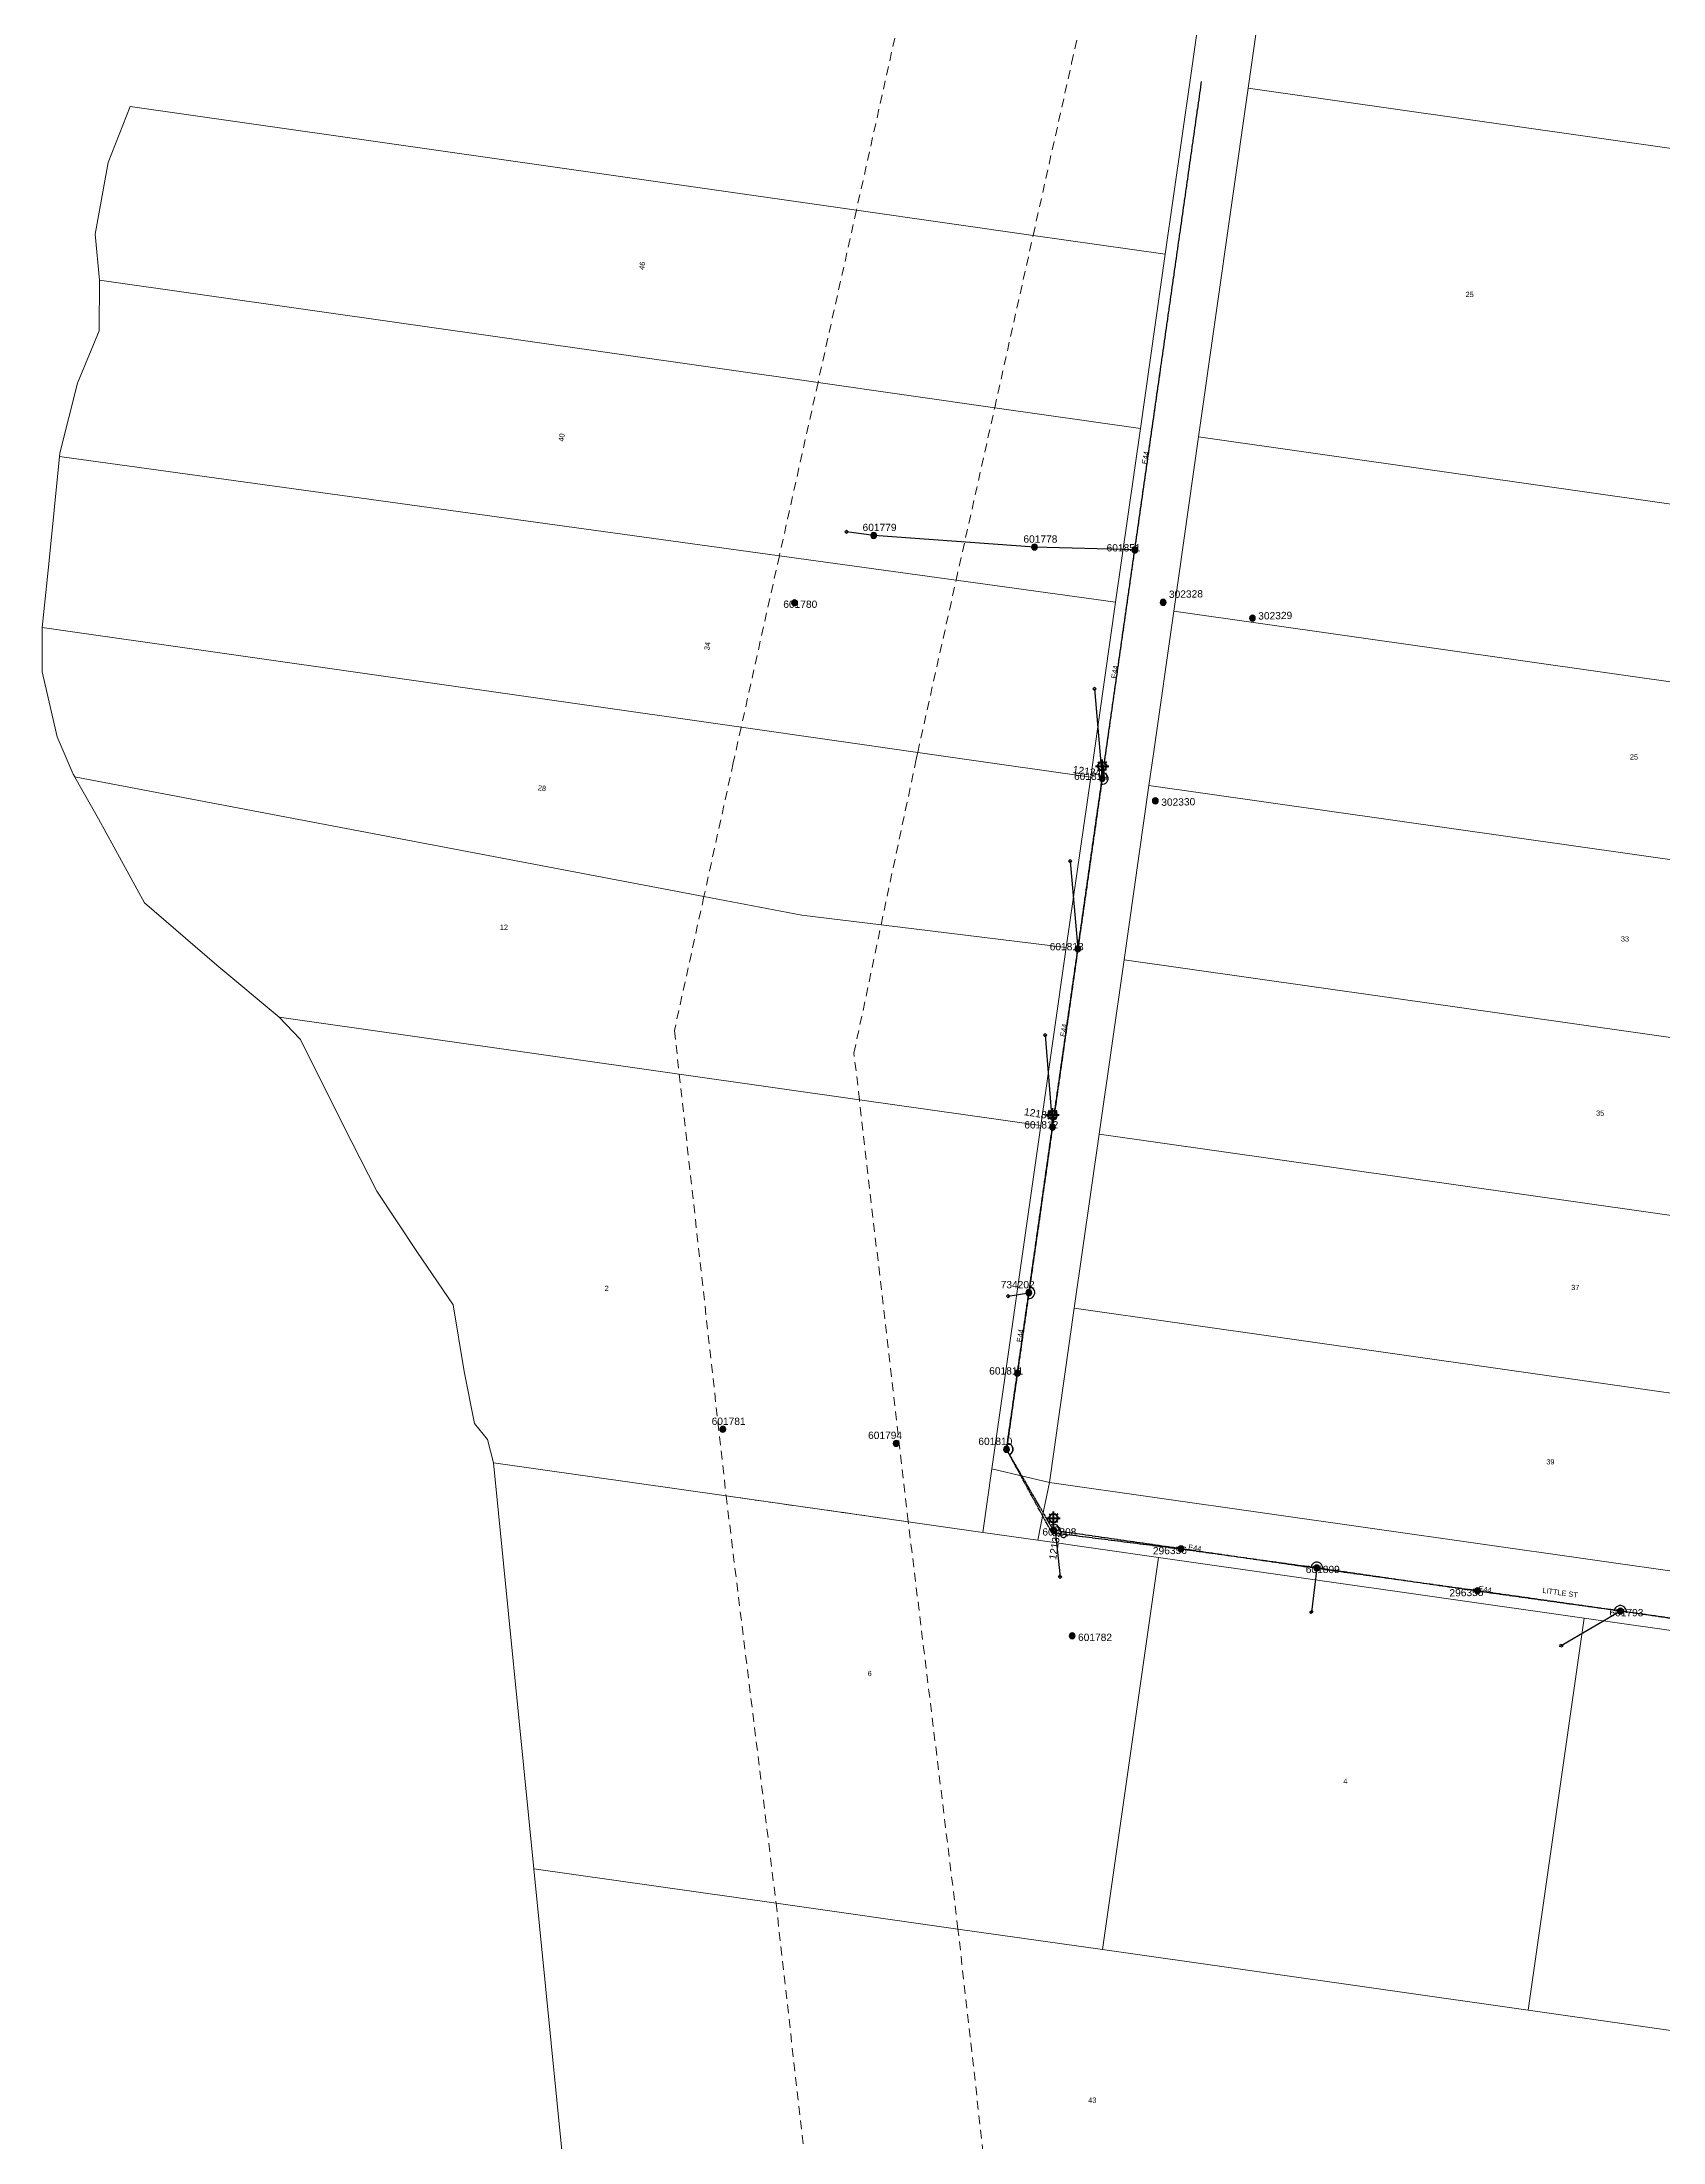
# Model space of a CAD drawing. Header units: metres. Extents: x 368 to 298975, y 411 to 6243625.
# Drawn here: x 295431 to 295986, y 6242274 to 6242994 of the extents above; entities that cross this region are included whole.
import ezdxf
from ezdxf.enums import TextEntityAlignment as Align

# ---------------------------------------------------------------- set-up
doc = ezdxf.new("R2010")
doc.units = ezdxf.units.M
doc.linetypes.add('Cable Exist OH', pattern=[1, 1, 0])
doc.linetypes.add('Dash', pattern=[5, 3, -2])
doc.layers.get('0').update_dxf_attribs({"color": 6})
for name, color, linetype, lineweight in [('Cadastre Easements_SP_EXT', 9, 'Continuous', 5), ('Cadastre Land Parcels_SP_EXT', 250, 'Continuous', 5), ('Cadastre Roads_SP_EXT', 250, 'Continuous', 5)]:
    doc.layers.add(name, color=color, linetype=linetype, lineweight=lineweight)
for name, color, linetype in [('Equip_SP_LV_EXT', 7, 'Continuous'), ('Equip_SP_SL_EXT', 7, 'Continuous'), ('Mains_HV_EXT', 7, 'Continuous'), ('Mains_LV_EXT', 7, 'Continuous'), ('Services_SP_EXT', 7, 'Continuous'), ('SupportsOH_SP_TR_HV_LV_SL_EXT', 7, 'Continuous')]:
    doc.layers.add(name, color=color, linetype=linetype)
doc.styles.add('iecARIAL', font='arial.ttf', dxfattribs={"height": 2})
doc.styles.add('POLE_LABEL', font='arial.ttf')
doc.styles.get("Standard").update_dxf_attribs({"font": 'arial.ttf'})

# ---------------------------------------------------------------- blocks, each defined once
blk = doc.blocks.new('LV_OH_LINKS_OPEN_EXT')
for p, q in [((-0.17, 4.97), (-0.17, 5.46)), ((-0.17, 3), (-0.17, 2.5)), ((0.17, 4.97), (0.17, 5.46)), ((0.17, 3), (0.17, 2.5))]:
    blk.add_line(p, q)
blk.add_lwpolyline([(0, 2.99, 1), (0, 4.98, 1)], format="xyb", close=True)
at = {"flags": 9}
for tag, p in [('ACTUAL_STATUS', (0, 0)), ('CONSTRUCTED_VOLTAGE', (0, -0.2)), ('OPERATING_VOLTAGE', (0, -0.6)), ('ORIENTATION', (0, -0.8)), ('OWNED_BY', (0, -1)), ('STATE', (0, -1.2)), ('SWITCH_TYPE', (0, -1.4)), ('NO_PHASES', (0, -0.4)), ('USAGE', (0, -1.6)), ('LEGEND', (0, -1.8)), ('NOTES', (0, -2))]:
    blk.add_attdef(tag, text='', height=0.2, dxfattribs=at).set_placement(p, align=Align.MIDDLE_LEFT)
at = {"flags": 1}
blk.add_attdef('Z', (0, 0), '', height=0.2, dxfattribs=at)
blk = doc.blocks.new('SL_LANTERN_EXT')
at = {"lineweight": 40}
for p, q in [((-2.25, 4.22), (2.25, 4.22)), ((-1.46, 5.68), (-1.06, 5.28)), ((-1.46, 2.76), (-1.06, 3.16)), ((0, 1.97), (0, 6.47)), ((0, 0), (0, 2.72)), ((1.46, 5.68), (1.06, 5.28)), ((1.46, 2.76), (1.06, 3.16))]:
    blk.add_line(p, q, dxfattribs=at)
blk.add_circle((0, 4.22), 1.5, dxfattribs=at)
at = {"style": 'iecARIAL', "flags": 8}
blk.add_attdef('ASSET_NUM', (1.5, 1.5), '', height=2.5, dxfattribs=at)
for tag, p, height, flags in [('OPERATING_VOLTAGE', (0.98, -1.65), 0.2, 9), ('ORIENTATION', (0.98, -1.85), 0.2, 9), ('OWNED_BY', (0.98, -2.05), 0.2, 9), ('STATE', (0.98, -2.25), 0.2, 9), ('CONSTRUCTED_VOLTAGE', (0.98, -0.65), 0.2, 9), ('CONTROL_TYPE', (0.98, -0.85), 0.2, 9), ('LANTERN_PURPOSE', (0.98, -1.05), 0.2, 9), ('LANTERN_TYPE', (0.98, -1.25), 0.2, 9), ('NO_PHASES', (0.98, -1.45), 0.2, 9), ('USAGE', (0.98, -2.45), 0.2, 9), ('CEXIST', (0.98, -2.65), 0.2, 9), ('CNEW', (0.98, -2.85), 0.2, 9), ('CNUMBER', (0.98, -3.05), 0.2, 9), ('CREMOVE', (0.98, -3.25), 0.2, 9), ('CREPLACE', (0.98, -3.45), 0.2, 9), ('LKINGHEIGHT', (0.98, -3.65), 0.2, 9), ('LBRACKET', (0.98, -3.85), 0.2, 9), ('LBRACKETVOCAB', (0.98, -4.05), 0.2, 9), ('LCATEGORY', (0.98, -4.25), 0.2, 9), ('LCHARGE1', (0.98, -4.45), 0.2, 9), ('LCHARGE1PERCENT', (0.98, -4.65), 0.2, 9), ('LCHARGE2', (0.98, -4.85), 0.2, 9), ('LCHARGE2PERCENT', (0.98, -5.05), 0.2, 9), ('LCHARGE3', (0.98, -5.25), 0.2, 9), ('LCHARGE3PERCENT', (0.98, -5.45), 0.2, 9), ('LEXIST', (0.98, -5.65), 0.2, 9), ('LLAMP', (0.98, -5.85), 0.2, 9), ('LLAMPVOCAB', (0.98, -6.05), 0.2, 9), ('LMAST', (0.98, -6.25), 0.2, 9), ('LMASTVOCAB', (0.98, -6.45), 0.2, 9), ('LNEW', (0.98, -6.65), 0.2, 9), ('LANTNUMBER', (0.98, -6.85), 0.2, 9), ('LOUTREACH', (0.98, -7.25), 0.2, 9), ('LNUMBER', (2.18, -3.25), 2.5, 8), ('STREETNAME', (0.98, -9.25), 0.2, 9), ('SUBURB', (0.98, -9.45), 0.2, 1), ('LOUTREACHVOCAB', (0.98, -7.45), 0.2, 9), ('LRATECODE', (0.98, -7.65), 0.2, 9), ('LREMOVE', (0.98, -7.85), 0.2, 9), ('LREPLACE', (0.98, -8.05), 0.2, 9), ('LTYPE', (0.98, -8.25), 0.2, 9), ('LTYPEVOCAB', (0.98, -8.45), 0.2, 9), ('LEGEND', (0.98, -8.65), 0.2, 9), ('LOCATION', (0.98, -8.85), 0.2, 9), ('NOTES', (0.98, -9.05), 0.2, 9)]:
    blk.add_attdef(tag, p, '', height=height, dxfattribs=dict(flags=flags))
blk = doc.blocks.new('CCP_EXT')
blk.add_wipeout([(0, 0.57), (0.57, 0), (0, -0.57), (-0.57, 0)])
blk.add_lwpolyline([(-0.57, 0), (0, 0.57), (0.57, 0), (0, -0.57), (-0.57, 0)])
at = {"flags": 1}
blk.add_attdef('Z', (0, 0), '', height=0.2, dxfattribs=at)
at = {"flags": 9}
for tag, p in [('CCP_TYPE', (0, 0)), ('CONSTRUCTED_VOLTAGE', (0, -0.2)), ('OPERATING_VOLTAGE', (0, -0.6)), ('ORIENTATION', (0, -0.8)), ('OWNED_BY', (0, -1)), ('STATE', (0, -1.8)), ('NO_PHASES', (0, -0.4)), ('USAGE', (0, -1.2)), ('LEGEND', (0, -1.4)), ('LIFE_SUPPORT', (0, -1.6)), ('NOTES', (0, -2))]:
    blk.add_attdef(tag, text='', height=0.2, dxfattribs=at).set_placement(p, align=Align.MIDDLE_LEFT)
blk = doc.blocks.new('POLE_EXT')
blk.add_hatch(color=256).paths.add_polyline_path([(-1, 0, 1), (1, 0, 1)])
blk.add_lwpolyline([(-1, 0, 1), (1, 0, 1)], format="xyb", close=True)
for tag, height, flags, p in [('pNumber', 2.5, 8, (-17.84, 2.07)), ('OWNED_BY', 0.2, 9, (1.35, -0.4)), ('SPECIAL_USE', 0.2, 9, (1.35, -0.8)), ('STATE', 0.2, 9, (1.35, -1)), ('cLV', 0.2, 9, (1.35, -1.4)), ('hDepth', 0.2, 9, (1.35, -1.6)), ('hDia', 0.2, 9, (1.35, -1.8)), ('cHV', 0.2, 9, (1.35, -2)), ('cLinedev', 0.2, 9, (1.35, -3.4)), ('pExisting', 0.2, 9, (1.35, -3.8)), ('pFooting', 0.2, 9, (1.35, -4.4)), ('pNew', 0.2, 9, (1.35, -4.6)), ('pRelocate', 0.2, 9, (1.35, -5)), ('pRemove', 0.2, 9, (1.35, -5.2)), ('pReplace', 0.2, 9, (1.35, -5.4)), ('pStay', 0.2, 9, (1.35, -5.6)), ('pType', 0.2, 9, (1.35, -5.8)), ('cspan', 0.2, 9, (1.35, -6)), ('STREETNAME', 0.2, 9, (1.35, -6.2)), ('SUBURB', 0.2, 9, (1.35, -6.4)), ('OPERATED_BY', 0.2, 9, (1.36, -7.01)), ('PARENT', 0.2, 9, (1.35, -0.6)), ('USAGE', 0.2, 9, (1.35, -1.2)), ('LBRACKET', 0.2, 9, (1.35, -2.2)), ('LExisting', 0.2, 9, (1.35, -2.4)), ('LANTNUMBER', 0.2, 9, (1.35, -2.6)), ('LOther', 0.2, 9, (1.35, -2.8)), ('LRemove', 0.2, 9, (1.35, -3)), ('LEGEND', 0.2, 9, (1.35, -3.2)), ('LOCATION', 0.2, 9, (1.35, -3.6)), ('PFNUMBER', 0.2, 9, (1.35, -4)), ('NEWPFNUMBER', 0.2, 9, (1.35, -4.2)), ('NOTES', 0.2, 9, (1.35, -6.6)), ('MAINTAINED_BY', 0.2, 9, (1.36, -6.81))]:
    blk.add_attdef(tag, text='', height=height, dxfattribs=dict(flags=flags)).set_placement(p, align=Align.MIDDLE_LEFT)
at = {"style": 'POLE_LABEL'}
for tag, height, flags, p in [('STRUCTURE_PLANT_NUMBER', 0.2, 9, (1.35, 0.03)), ('ASSET_NUM', 2.5, 8, (2, 2)), ('STREET_CODE', 0.2, 9, (1.35, -0.2))]:
    blk.add_attdef(tag, text='', height=height, dxfattribs=dict(at, flags=flags)).set_placement(p, align=Align.MIDDLE_LEFT)
at = {"flags": 1}
blk.add_attdef('Z', (1.35, -7.33), '', height=0.2, dxfattribs=at)

msp = doc.modelspace()

# ---------------------------------------------------------------- linework, layer by layer
at = {"layer": 'Cadastre Easements_SP_EXT', "linetype": 'Dash'}
msp.add_lwpolyline([(295753.06, 6242270.26), (295744.42, 6242347.09), (295727.37, 6242486.72), (295664.96, 6242495.6), (295682.07, 6242355.96), (295697.71, 6242216.53)], dxfattribs=at)
at = {"layer": 'Cadastre Land Parcels_SP_EXT', "linetype": 'Continuous'}
for points in [[(296009.85, 6242954.58), (295843.88, 6242978.21), (295826.88, 6242858.73), (295992.89, 6242835.07), (296009.85, 6242954.58)], [(295815.47, 6242921.34), (295770.18, 6242927.8), (295709.61, 6242936.44), (295460.74, 6242971.95), (295453.17, 6242952.81), (295448.67, 6242928.25), (295450.2, 6242912.49), (295696.46, 6242877.35), (295757.01, 6242868.71), (295806.95, 6242861.58), (295815.47, 6242921.34)], [(295806.95, 6242861.58), (295757.01, 6242868.71), (295696.46, 6242877.35), (295450.2, 6242912.49), (295450.12, 6242895.01), (295442.7, 6242877.15), (295436.63, 6242853.17), (295436.51, 6242852.03), (295683.2, 6242817.92), (295743.77, 6242809.54), (295798.43, 6242801.98), (295806.95, 6242861.58)], [(295992.89, 6242835.07), (295826.88, 6242858.73), (295818.36, 6242798.98), (296116.21, 6242756.57), (296150.42, 6242751.7), (296151.22, 6242757.32), (296158.93, 6242811.46), (295992.89, 6242835.07)], [(295790.99, 6242749.6), (295798.43, 6242801.98), (295743.77, 6242809.54), (295683.2, 6242817.92), (295436.51, 6242852.03), (295432.84, 6242815.13), (295430.61, 6242793.34), (295670.12, 6242759.17), (295730.62, 6242750.53), (295744.28, 6242748.59), (295789.92, 6242742.07), (295790.99, 6242749.6)], [(295811.38, 6242750), (295809.84, 6242739.22), (296141.9, 6242691.93), (296150.42, 6242751.7), (296116.21, 6242756.57), (295818.36, 6242798.98), (295811.38, 6242750)], [(295789.92, 6242742.07), (295744.28, 6242748.59), (295730.62, 6242750.53), (295670.12, 6242759.17), (295430.61, 6242793.34), (295430.51, 6242778.1), (295435.74, 6242755.85), (295441.18, 6242743.1), (295441.73, 6242742.14), (295442.26, 6242742.04), (295657.35, 6242701.12), (295690.95, 6242694.73), (295718.07, 6242691.41), (295781.54, 6242683.64), (295789.92, 6242742.07)], [(295781.54, 6242683.64), (295718.07, 6242691.41), (295690.95, 6242694.73), (295657.35, 6242701.12), (295442.26, 6242742.04), (295441.73, 6242742.14), (295441.79, 6242742.03), (295449.88, 6242727.74), (295465.65, 6242698.94), (295490.38, 6242677.52), (295511.82, 6242659.75), (295648.9, 6242640.21), (295710.62, 6242631.41), (295772.84, 6242622.54), (295781.54, 6242683.64)], [(296141.9, 6242691.93), (295809.84, 6242739.22), (295801.32, 6242679.45), (296133.39, 6242632.17), (296141.9, 6242691.93)], [(296133.39, 6242632.17), (295801.32, 6242679.45), (295792.8, 6242619.68), (296124.88, 6242572.4), (296133.39, 6242632.17)], [(295756.07, 6242504.91), (295772.84, 6242622.54), (295710.62, 6242631.41), (295648.9, 6242640.21), (295511.82, 6242659.75), (295519.07, 6242652.09), (295533.86, 6242622.46), (295545.3, 6242600.08), (295559, 6242579.44), (295571.37, 6242561.07), (295575.21, 6242538.24), (295578.76, 6242520.4), (295583.17, 6242514.99), (295585.22, 6242506.93), (295664.96, 6242495.6), (295727.37, 6242486.72), (295752.96, 6242483.09), (295756.07, 6242504.91)], [(296124.88, 6242572.4), (295792.8, 6242619.68), (295784.29, 6242559.93), (296116.36, 6242512.63), (296124.88, 6242572.4)], [(296116.36, 6242512.63), (295784.29, 6242559.93), (295775.76, 6242500.14), (296107.83, 6242452.86), (296116.36, 6242512.63)], [(295813.1, 6242474.5), (295771.74, 6242480.4), (295752.96, 6242483.09), (295727.37, 6242486.72), (295664.96, 6242495.6), (295585.22, 6242506.93), (295599.03, 6242367.76), (295682.07, 6242355.96), (295744.42, 6242347.09), (295793.97, 6242340.04), (295813.1, 6242474.5)], [(295958.98, 6242453.72), (295813.1, 6242474.5), (295793.97, 6242340.04), (295939.84, 6242319.25), (295958.98, 6242453.72)], [(296100.4, 6242432.37), (296096.07, 6242434.2), (295958.98, 6242453.72), (295939.84, 6242319.25), (296085.84, 6242298.42), (296103.74, 6242423.98), (296103.19, 6242428.65), (296100.4, 6242432.37)], [(296085.84, 6242298.42), (295939.84, 6242319.25), (295793.97, 6242340.04), (295744.42, 6242347.09), (295682.07, 6242355.96), (295599.03, 6242367.76), (295612.85, 6242228.59), (295697.71, 6242216.53), (295737.95, 6242210.81), (295746.58, 6242271.19), (295753.06, 6242270.26), (296075.27, 6242224.35), (296085.84, 6242298.42)]]:
    msp.add_lwpolyline(points, close=True, dxfattribs=at)
at = {"layer": 'Mains_HV_EXT', "linetype": 'Cable Exist OH'}
msp.add_lwpolyline([(295777.16, 6242483.76), (295761.05, 6242511.56)], dxfattribs=at)
at = {"layer": 'Mains_HV_EXT', "linetype": 'Continuous'}
for points in [[(295762.05, 6242509.83, 0.848248), (295761.34, 6242513.57)], [(295779.22, 6242483.44, 0.654696), (295776.12, 6242485.56)]]:
    msp.add_lwpolyline(points, format="xyb", dxfattribs=at)
at = {"layer": 'Mains_LV_EXT', "linetype": 'Cable Exist OH'}
for points in [[(295805, 6242819.92), (295813.64, 6242880.41)], [(295776.8, 6242622.07), (295768.71, 6242565.28)], [(295776.63, 6242482.92), (295761.05, 6242511.56)], [(296066.6, 6242442.53), (296017.14, 6242449.48), (295971.5, 6242456.07), (295971.45, 6242456.08)]]:
    msp.add_lwpolyline(points, dxfattribs=at)
at = {"layer": 'Mains_LV_EXT', "linetype": 'Continuous'}
for points in [[(295793.55, 6242739.6, 1.012043), (295794.11, 6242743.56)], [(295768.42, 6242563.3, 1.021013), (295768.99, 6242567.26)], [(295762.05, 6242509.83, 0.847285), (295761.33, 6242513.54)], [(295869.41, 6242470.61, 0.998565), (295865.45, 6242471.18)], [(295973.48, 6242455.56, 1.002614), (295969.3, 6242456.19)]]:
    msp.add_lwpolyline(points, format="xyb", dxfattribs=at)

# ---------------------------------------------------------------- block references
at = {"layer": 'Equip_SP_LV_EXT', "rotation": 261.2998892447654}
msp.add_blockref('LV_OH_LINKS_OPEN_EXT', (295776.63, 6242482.92), dxfattribs=at)
at = {"layer": 'Equip_SP_SL_EXT'}
ref = msp.add_blockref('SL_LANTERN_EXT', (295793.83, 6242741.58), dxfattribs=at)
ref.add_attrib('ASSET_NUM', '121341', dxfattribs={"layer": '0', "height": 2.5, "rotation": 351.87859, "style": 'iecARIAL'}).set_placement((295795.33, 6242743.08), align=Align.MIDDLE_RIGHT)
ref = msp.add_blockref('SL_LANTERN_EXT', (295776.8, 6242622.07), dxfattribs=at)
ref.add_attrib('ASSET_NUM', '121340', dxfattribs={"layer": '0', "height": 2.5, "rotation": 350.76712, "style": 'iecARIAL'}).set_placement((295778.3, 6242623.57), align=Align.BOTTOM_RIGHT)
ref = msp.add_blockref('SL_LANTERN_EXT', (295777.16, 6242483.76), dxfattribs=at)
ref.add_attrib('ASSET_NUM', '121339', dxfattribs={"layer": '0', "height": 2.5, "rotation": 80.81592, "style": 'iecARIAL'}).set_placement((295778.66, 6242485.26), align=Align.MIDDLE_RIGHT)
at = {"layer": 'SupportsOH_SP_TR_HV_LV_SL_EXT'}
ref = msp.add_blockref('POLE_EXT', (295715.54, 6242824.91), dxfattribs=at)
ref.add_attrib('ASSET_NUM', '601779', dxfattribs={"layer": '0', "height": 2.5, "style": 'POLE_LABEL'}).set_placement((295717.54, 6242825.66), align=Align.BOTTOM_CENTER)
ref = msp.add_blockref('POLE_EXT', (295770.66, 6242820.93), dxfattribs=at)
ref.add_attrib('ASSET_NUM', '601778', dxfattribs={"layer": '0', "height": 2.5, "rotation": 359.93731, "style": 'POLE_LABEL'}).set_placement((295772.66, 6242821.68), align=Align.BOTTOM_CENTER)
ref = msp.add_blockref('POLE_EXT', (295805, 6242819.92), dxfattribs=at)
ref.add_attrib('ASSET_NUM', '601851', dxfattribs={"layer": '0', "height": 2.5, "style": 'POLE_LABEL'}).set_placement((295807, 6242820.67), align=Align.MIDDLE_RIGHT)
ref = msp.add_blockref('POLE_EXT', (295814.75, 6242801.97), dxfattribs=at)
ref.add_attrib('ASSET_NUM', '302328', dxfattribs={"layer": '0', "height": 2.5, "rotation": 1, "style": 'POLE_LABEL'}).set_placement((295816.75, 6242802.72), align=Align.BOTTOM_LEFT)
ref = msp.add_blockref('POLE_EXT', (295688.38, 6242801.83), dxfattribs=at)
ref.add_attrib('ASSET_NUM', '601780', dxfattribs={"layer": '0', "height": 2.5, "rotation": 359.94264, "style": 'POLE_LABEL'}).set_placement((295690.38, 6242802.58), align=Align.TOP_CENTER)
ref = msp.add_blockref('POLE_EXT', (295845.32, 6242796.56), dxfattribs=at)
ref.add_attrib('ASSET_NUM', '302329', dxfattribs={"layer": '0', "height": 2.5, "rotation": 1, "style": 'POLE_LABEL'}).set_placement((295847.32, 6242797.31), align=Align.MIDDLE_LEFT)
ref = msp.add_blockref('POLE_EXT', (295793.83, 6242741.58), dxfattribs=at)
ref.add_attrib('ASSET_NUM', '601814', dxfattribs={"layer": '0', "height": 2.5, "rotation": 0.00689, "style": 'POLE_LABEL'}).set_placement((295795.83, 6242742.33), align=Align.MIDDLE_RIGHT)
ref = msp.add_blockref('POLE_EXT', (295812.06, 6242733.93), dxfattribs=at)
ref.add_attrib('ASSET_NUM', '302330', dxfattribs={"layer": '0', "height": 2.5, "rotation": 1, "style": 'POLE_LABEL'}).set_placement((295814.06, 6242734.68), align=Align.TOP_LEFT)
ref = msp.add_blockref('POLE_EXT', (295785.5, 6242683.17), dxfattribs=at)
ref.add_attrib('ASSET_NUM', '601813', dxfattribs={"layer": '0', "height": 2.5, "style": 'POLE_LABEL'}).set_placement((295787.5, 6242683.92), align=Align.MIDDLE_RIGHT)
ref = msp.add_blockref('POLE_EXT', (295776.8, 6242622.07), dxfattribs=at)
ref.add_attrib('ASSET_NUM', '601812', dxfattribs={"layer": '0', "height": 2.5, "style": 'POLE_LABEL'}).set_placement((295778.8, 6242622.82), align=Align.MIDDLE_RIGHT)
ref = msp.add_blockref('POLE_EXT', (295764.77, 6242537.7), dxfattribs=at)
ref.add_attrib('ASSET_NUM', '601811', dxfattribs={"layer": '0', "height": 2.5, "rotation": 359.94416, "style": 'POLE_LABEL'}).set_placement((295766.77, 6242538.45), align=Align.MIDDLE_RIGHT)
ref = msp.add_blockref('POLE_EXT', (295663.82, 6242518.44), dxfattribs=at)
ref.add_attrib('ASSET_NUM', '601781', dxfattribs={"layer": '0', "height": 2.5, "rotation": 359.94038, "style": 'POLE_LABEL'}).set_placement((295665.82, 6242519.19), align=Align.BOTTOM_CENTER)
ref = msp.add_blockref('POLE_EXT', (295723.25, 6242513.61), dxfattribs=at)
ref.add_attrib('ASSET_NUM', '601794', dxfattribs={"layer": '0', "height": 2.5, "style": 'POLE_LABEL'}).set_placement((295725.25, 6242514.36), align=Align.BOTTOM_RIGHT)
ref = msp.add_blockref('POLE_EXT', (295761.05, 6242511.56), dxfattribs=at)
ref.add_attrib('ASSET_NUM', '601810', dxfattribs={"layer": '0', "height": 2.5, "rotation": 0.02076, "style": 'POLE_LABEL'}).set_placement((295763.05, 6242512.31), align=Align.BOTTOM_RIGHT)
ref = msp.add_blockref('POLE_EXT', (295777.16, 6242483.76), dxfattribs=at)
ref.add_attrib('ASSET_NUM', '601808', dxfattribs={"layer": '0', "height": 2.5, "rotation": 0.03134, "style": 'POLE_LABEL'}).set_placement((295779.16, 6242484.51), align=Align.TOP_CENTER)
ref = msp.add_blockref('POLE_EXT', (295820.85, 6242477.47), dxfattribs=at)
ref.add_attrib('ASSET_NUM', '296356', dxfattribs={"layer": '0', "height": 2.5, "rotation": 1, "style": 'POLE_LABEL'}).set_placement((295822.85, 6242478.22), align=Align.TOP_RIGHT)
ref = msp.add_blockref('POLE_EXT', (295867.43, 6242470.89), dxfattribs=at)
ref.add_attrib('ASSET_NUM', '601809', dxfattribs={"layer": '0', "height": 2.5, "rotation": 359.9258, "style": 'POLE_LABEL'}).set_placement((295869.43, 6242471.64), align=Align.TOP_CENTER)
ref = msp.add_blockref('POLE_EXT', (295922.48, 6242463.05), dxfattribs=at)
ref.add_attrib('ASSET_NUM', '296355', dxfattribs={"layer": '0', "height": 2.5, "rotation": 1, "style": 'POLE_LABEL'}).set_placement((295924.48, 6242463.8), align=Align.TOP_RIGHT)
ref = msp.add_blockref('POLE_EXT', (295971.5, 6242456.07), dxfattribs=at)
ref.add_attrib('ASSET_NUM', '601793', dxfattribs={"layer": '0', "height": 2.5, "rotation": 359.96563, "style": 'POLE_LABEL'}).set_placement((295973.5, 6242456.82), align=Align.TOP_CENTER)
ref = msp.add_blockref('POLE_EXT', (295783.56, 6242447.61), dxfattribs=at)
ref.add_attrib('ASSET_NUM', '601782', dxfattribs={"layer": '0', "height": 2.5, "style": 'POLE_LABEL'}).set_placement((295785.56, 6242448.36), align=Align.TOP_LEFT)

# ---------------------------------------------------------------- texts
at = {"layer": 'Cadastre Land Parcels_SP_EXT'}
for s, rotation, p in [('46', 81.8584, (295636.85, 6242915.87)), ('40', 81.87956, (295609.27, 6242856.99)), ('34', 81.87971, (295659.21, 6242785.45)), ('28', 352.67345, (295600.35, 6242737.56))]:
    msp.add_text(s, height=1.8, rotation=rotation, dxfattribs=at).set_placement(p)
for s, p in [('25', (295918.38, 6242906.65)), ('25', (295974.69, 6242748.07)), ('12', (295587.41, 6242689.66)), ('33', (295971.61, 6242685.69)), ('35', (295963.1, 6242625.92)), ('2', (295623.32, 6242565.88)), ('37', (295954.58, 6242566.16)), ('39', (295946.06, 6242506.39)), ('6', (295713.48, 6242433.81)), ('4', (295876.48, 6242396.88)), ('43', (295789.05, 6242287.52))]:
    msp.add_text(s, height=1.8, dxfattribs=at).set_placement(p)
at = {"layer": 'Cadastre Roads_SP_EXT'}
msp.add_text('LITTLE ST', height=1.8, rotation=351.89423, dxfattribs=at).set_placement((295944.65, 6242462.39))
at = {"layer": 'Mains_LV_EXT'}
for rotation, p in [(80.7884, (295809.19, 6242849.22)), (80.7884, (295798.7, 6242775.72)), (80.81642, (295781.19, 6242652.89)), (80.80161, (295766.27, 6242548.17)), (350.76524, (295823.24, 6242477.23)), (350.77256, (295922.71, 6242463.02))]:
    msp.add_text('E44', height=1.8, rotation=rotation, dxfattribs=at).set_placement(p)

# ---------------------------------------------------------------- next in the draw order: block references
at = {"layer": 'Services_SP_EXT'}
for p in [(295706.25, 6242826.15), (295791.25, 6242772.29), (295782.82, 6242713.28), (295774.32, 6242653.54), (295761.58, 6242564.04)]:
    msp.add_blockref('CCP_EXT', p, dxfattribs=at)
for p, rotation in [((295779.39, 6242467.81), 97.95496675277695), ((295865.52, 6242455.79), 82.80348170383988), ((295951.18, 6242444.24), 30.19801506366)]:
    msp.add_blockref('CCP_EXT', p, dxfattribs=dict(at, rotation=rotation))

# ---------------------------------------------------------------- next in the draw order: linework, layer by layer
at = {"layer": 'Cadastre Easements_SP_EXT', "linetype": 'Dash'}
msp.add_lwpolyline([(295722.78, 6242995.46), (295709.61, 6242936.44), (295696.46, 6242877.35), (295683.2, 6242817.92), (295670.12, 6242759.17), (295670.1, 6242759.1), (295667.42, 6242746.94), (295657.34, 6242701.12), (295647.24, 6242655.12), (295648.9, 6242640.21), (295664.96, 6242495.6), (295727.37, 6242486.72), (295727.36, 6242486.78), (295727.36, 6242486.78), (295710.62, 6242631.41), (295708.77, 6242647.39), (295718.07, 6242691.41), (295730.13, 6242748.28), (295730.62, 6242750.53), (295743.77, 6242809.54), (295757.01, 6242868.71), (295770.18, 6242927.8), (295783.38, 6242986.85), (295783.38, 6242986.88), (295796.87, 6243045.88)], dxfattribs=at)
at = {"layer": 'Cadastre Roads_SP_EXT', "linetype": 'Continuous'}
msp.add_lwpolyline([(295832.46, 6243040.8), (295823.96, 6242981.06), (295815.47, 6242921.34), (295806.95, 6242861.58), (295798.43, 6242801.98), (295790.99, 6242749.6), (295789.92, 6242742.07), (295781.54, 6242683.64), (295772.84, 6242622.54), (295756.07, 6242504.91), (295767.51, 6242502.14), (295775.76, 6242500.14), (295784.29, 6242559.93), (295792.8, 6242619.68), (295801.32, 6242679.45), (295809.84, 6242739.22), (295811.38, 6242750), (295818.36, 6242798.98), (295826.88, 6242858.73), (295843.88, 6242978.21), (295860.91, 6243097.69)], dxfattribs=at)
msp.add_lwpolyline([(296107.83, 6242452.86), (295775.76, 6242500.14), (295773.77, 6242490.38), (295771.74, 6242480.4), (295813.1, 6242474.5), (295958.98, 6242453.72), (296096.07, 6242434.2), (296100.4, 6242432.37), (296104.22, 6242442.9), (296107.83, 6242452.86)], close=True, dxfattribs=at)
at = {"layer": 'Mains_HV_EXT', "linetype": 'Cable Exist OH'}
for points in [[(295761.05, 6242511.56), (295827.92, 6242980.58)], [(296066.53, 6242442.54), (296017.02, 6242449.65), (295922.48, 6242463.05), (295867.35, 6242470.69), (295820.85, 6242477.47), (295777.16, 6242483.76)]]:
    msp.add_lwpolyline(points, dxfattribs=at)
at = {"layer": 'Mains_LV_EXT', "linetype": 'Cable Exist OH'}
for points in [[(295793.83, 6242741.58), (295805, 6242819.92)], [(295793.83, 6242741.58), (295785.5, 6242683.17)], [(295785.5, 6242683.17), (295776.8, 6242622.07)], [(295768.71, 6242565.28), (295764.77, 6242537.7), (295761.05, 6242511.56)], [(295867.43, 6242470.89), (295820.94, 6242477.3), (295776.63, 6242482.92)], [(295971.45, 6242456.08), (295922.38, 6242462.92), (295867.43, 6242470.89)]]:
    msp.add_lwpolyline(points, dxfattribs=at)
at = {"layer": 'Services_SP_EXT'}
for points in [[(295805, 6242819.92), (295770.66, 6242820.93), (295715.54, 6242824.91), (295706.25, 6242826.15)], [(295791.25, 6242772.29), (295793.83, 6242741.58)], [(295782.82, 6242713.28), (295785.5, 6242683.17)], [(295774.32, 6242653.54), (295776.8, 6242622.07)], [(295761.58, 6242564.04), (295768.71, 6242565.28)], [(295777.86, 6242482.75), (295779.39, 6242467.81)], [(295867.43, 6242470.89), (295865.52, 6242455.79)], [(295971.5, 6242456.07), (295951.18, 6242444.24)]]:
    msp.add_lwpolyline(points, dxfattribs=at)

# ---------------------------------------------------------------- next in the draw order: block references
at = {"layer": 'SupportsOH_SP_TR_HV_LV_SL_EXT'}
ref = msp.add_blockref('POLE_EXT', (295768.71, 6242565.28), dxfattribs=at)
ref.add_attrib('ASSET_NUM', '734202', dxfattribs={"layer": '0', "height": 2.5, "rotation": 359.99006, "style": 'POLE_LABEL'}).set_placement((295770.71, 6242566.03), align=Align.BOTTOM_RIGHT)

doc.saveas('drawing.dxf')
